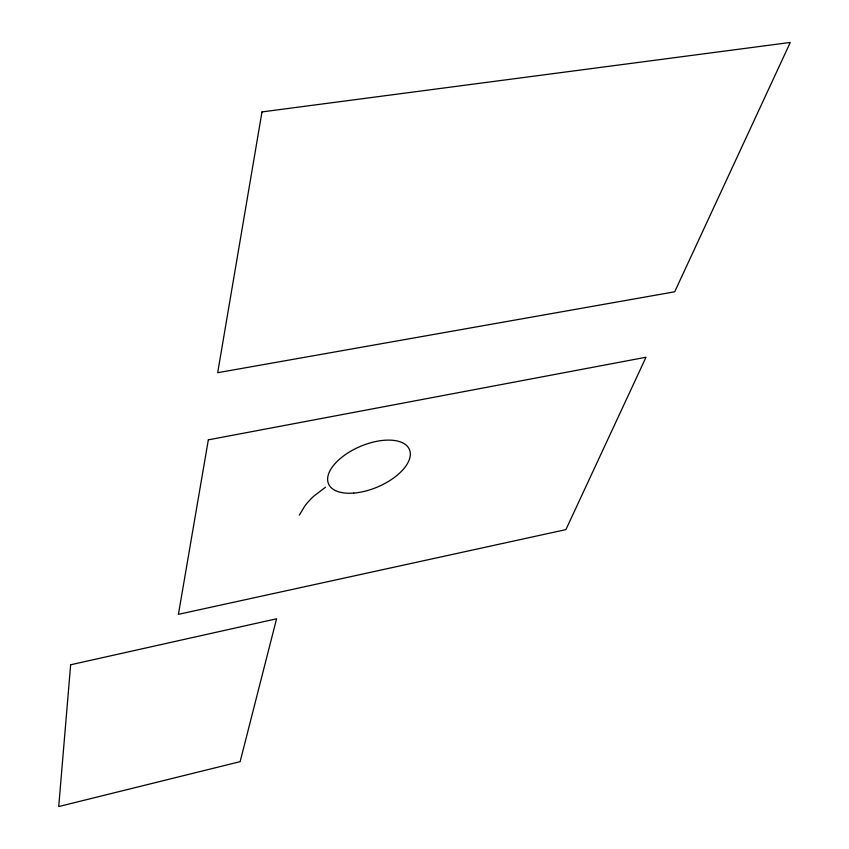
<?xml version="1.0" encoding="UTF-8"?>
<svg xmlns="http://www.w3.org/2000/svg" width="849" height="849" viewBox="0 0 849 849"><rect width="100%" height="100%" fill="white"/><g stroke="black" fill="none" stroke-linecap="round" stroke-linejoin="round"><path stroke-width="1.27" d="M299.326 515.141L304.844 506.004A64.259 31.307 -22.5 0 1 307.826 502.268L310.978 498.851A48.213 23.623 -22.3 0 1 314.034 495.954L325.538 487.209M70.647 664.767L58.719 806.55L240.129 761.649L276.572 618.783L70.647 664.767M261.991 111.919L217.684 372.7L674.7 291.791L790.281 42.45L261.991 111.919M208.334 439.846L178.417 614.336L565.901 529.617L646.004 357.249L208.334 439.846M353.736 493.078A43.925 22.032 -23 0 0 409.897 450.883A43.925 22.032 -23 0 0 343.325 456.115A43.925 22.032 -23 0 0 353.736 493.078"/></g></svg>
